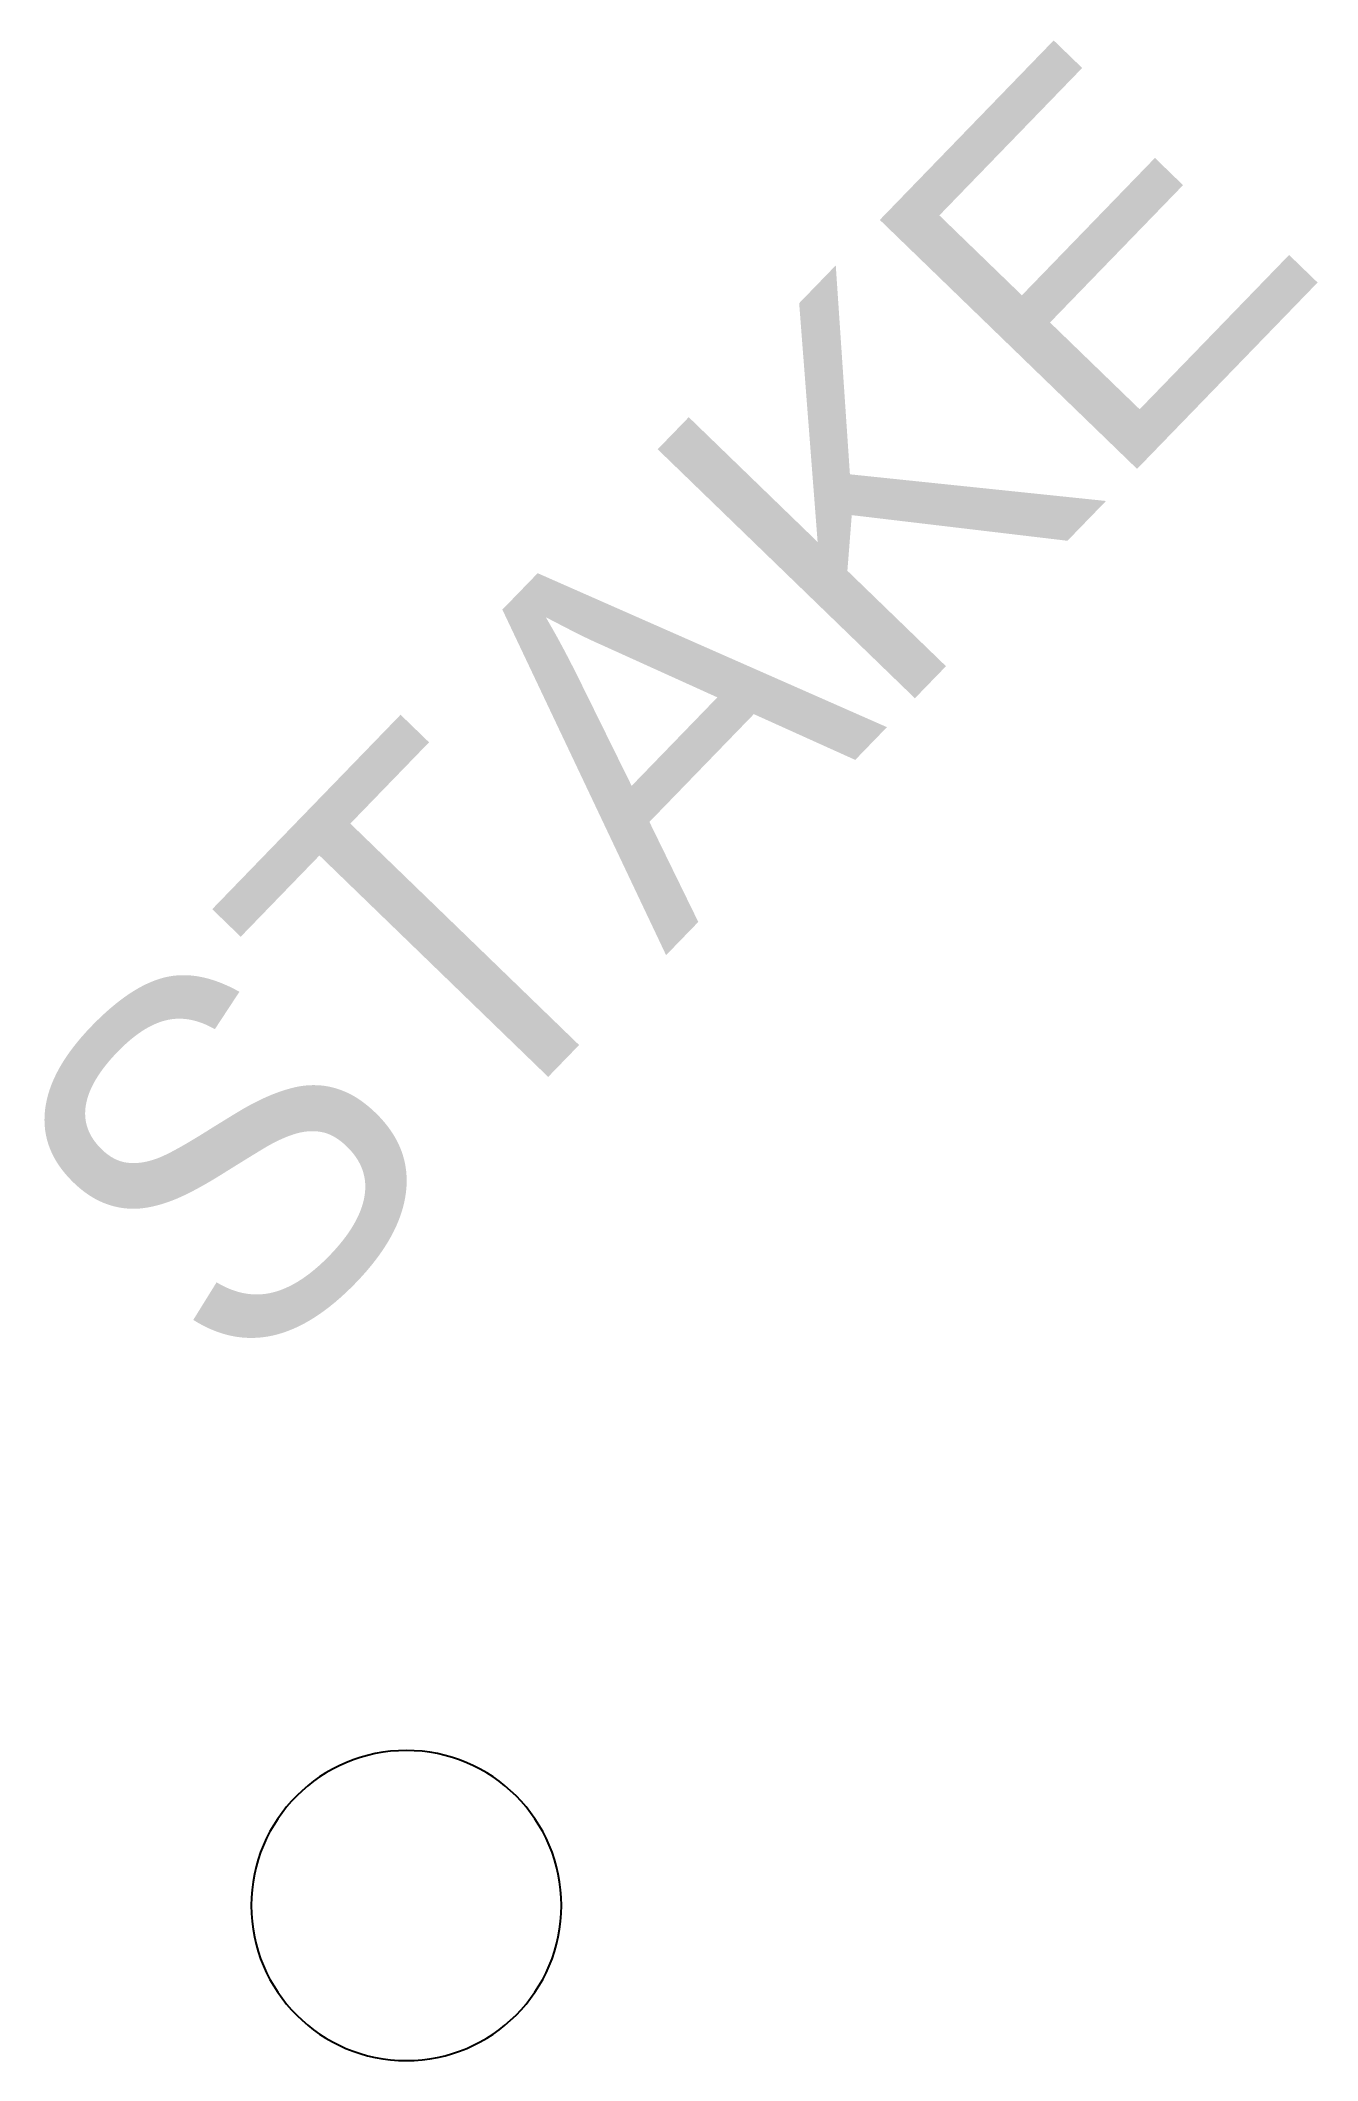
# Model space of a CAD drawing. Extents: x -0.38 to 0.95, y -0.16 to 1.95.
import ezdxf

# ---------------------------------------------------------------- set-up
doc = ezdxf.new("R2010")
doc.units = 0
doc.header["$MEASUREMENT"] = 0
doc.layers.add('CELL_SK_STAKE', color=7, linetype='Continuous')

msp = doc.modelspace()

# ---------------------------------------------------------------- linework, layer by layer
at = {"layer": 'CELL_SK_STAKE', "color": 30}
for start, end in [(90, 180), (0, 90), (180, 270), (270, 360)]:
    msp.add_arc((-0.000085, -0.000122), 0.162, start, end, dxfattribs=at)

# ---------------------------------------------------------------- texts
msp.add_text('STAKE', height=0.373998, rotation=45.923169, dxfattribs=at).set_placement((-0.174, 0.533))

doc.saveas('drawing.dxf')
